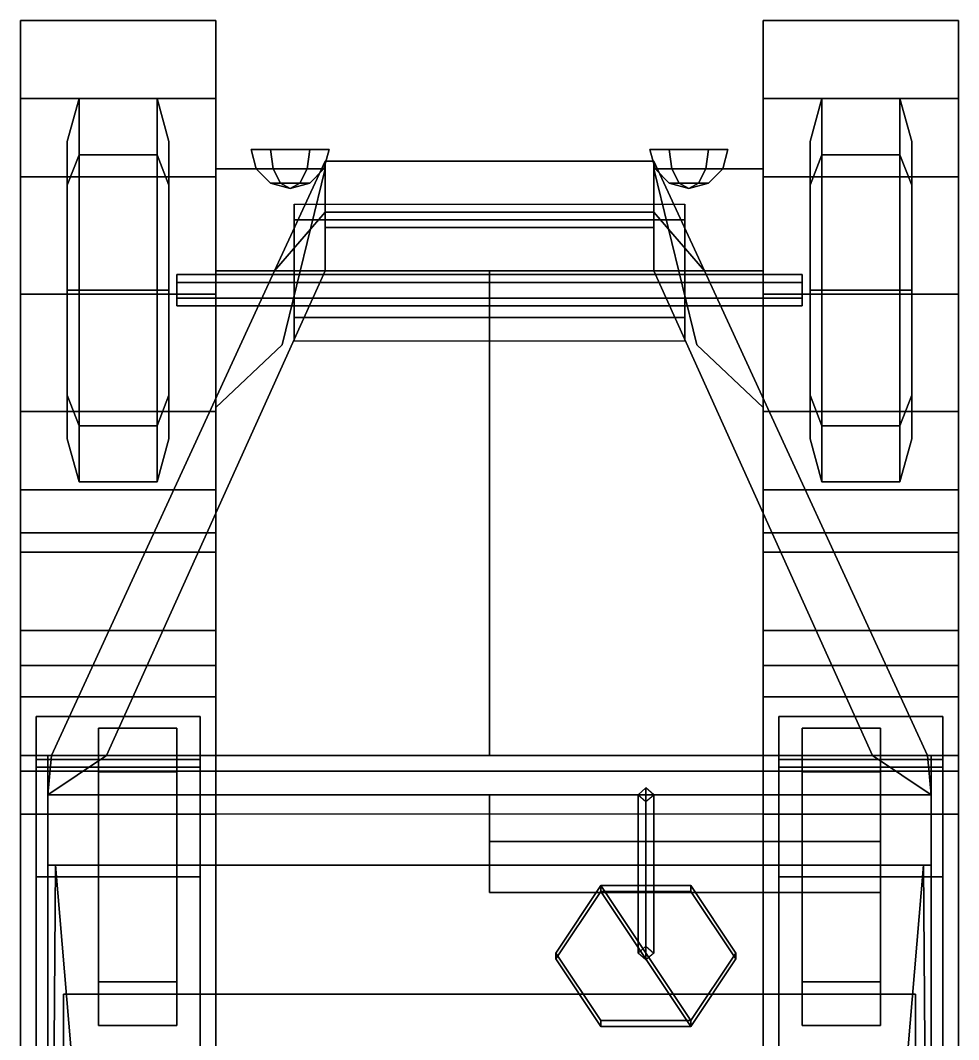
# Model space of a CAD drawing. Header units: millimetres. Extents: x -1.2 to 1.2, y -3.4 to 3.4.
# Drawn here: x -1.2 to 1.2, y 0.794 to 3.4 of the extents above; entities that cross this region are included whole.
import ezdxf

# ---------------------------------------------------------------- set-up
doc = ezdxf.new("R2010")
doc.units = ezdxf.units.MM
for name, color, linetype in [('mudguards', 6, 'Continuous'), ('tent', 3, 'Continuous'), ('tracks', 5, 'Continuous'), ('wheels', 2, 'Continuous')]:
    doc.layers.add(name, color=color, linetype=linetype)

msp = doc.modelspace()

# ---------------------------------------------------------------- linework, layer by layer
for points in [[(-0.41, 3.07, 1.09), (-0.46, 3.07, 1.0034), (-0.56, 3.07, 1.0034), (-0.61, 3.07, 1.09)], [(-0.46, 3.07, 1.1766), (-0.41, 3.07, 1.09), (-0.61, 3.07, 1.09), (-0.56, 3.07, 1.1766)], [(-0.5533, 3.02, 1.165), (-0.56, 3.07, 1.1766), (-0.61, 3.07, 1.09), (-0.5966, 3.02, 1.09)], [(-0.5966, 3.02, 1.09), (-0.61, 3.07, 1.09), (-0.56, 3.07, 1.0034), (-0.5533, 3.02, 1.015)], [(-0.4667, 3.02, 1.165), (-0.46, 3.07, 1.1766), (-0.56, 3.07, 1.1766), (-0.5533, 3.02, 1.165)], [(-0.5533, 3.02, 1.015), (-0.56, 3.07, 1.0034), (-0.46, 3.07, 1.0034), (-0.4667, 3.02, 1.015)], [(-0.4234, 3.02, 1.09), (-0.41, 3.07, 1.09), (-0.46, 3.07, 1.1766), (-0.4667, 3.02, 1.165)], [(-0.4667, 3.02, 1.015), (-0.46, 3.07, 1.0034), (-0.41, 3.07, 1.09), (-0.4234, 3.02, 1.09)], [(0.4234, 3.02, 1.09), (0.41, 3.07, 1.09), (0.46, 3.07, 1.0034), (0.4667, 3.02, 1.015)], [(0.4667, 3.02, 1.165), (0.46, 3.07, 1.1766), (0.41, 3.07, 1.09), (0.4234, 3.02, 1.09)], [(0.56, 3.07, 1.1766), (0.61, 3.07, 1.09), (0.41, 3.07, 1.09), (0.46, 3.07, 1.1766)], [(0.61, 3.07, 1.09), (0.56, 3.07, 1.0034), (0.46, 3.07, 1.0034), (0.41, 3.07, 1.09)], [(0.4667, 3.02, 1.015), (0.46, 3.07, 1.0034), (0.56, 3.07, 1.0034), (0.5533, 3.02, 1.015)], [(0.5533, 3.02, 1.165), (0.56, 3.07, 1.1766), (0.46, 3.07, 1.1766), (0.4667, 3.02, 1.165)], [(0.5533, 3.02, 1.015), (0.56, 3.07, 1.0034), (0.61, 3.07, 1.09), (0.5966, 3.02, 1.09)], [(0.5966, 3.02, 1.09), (0.61, 3.07, 1.09), (0.56, 3.07, 1.1766), (0.5533, 3.02, 1.165)], [(-0.42, 3.04, 0.63), (-0.55, 2.76, 0.4), (-0.55, 2.76, 1.57), (-0.42, 2.91, 1.57)], [(0.42, 3.04, 0.63), (0.55, 2.76, 0.4), (-0.55, 2.76, 0.4), (-0.42, 3.04, 0.63)], [(0.42, 2.91, 1.57), (0.42, 3.04, 0.63), (-0.42, 3.04, 0.63), (-0.42, 2.91, 1.57)], [(0.55, 2.76, 1.57), (0.55, 2.76, 0.4), (0.42, 3.04, 0.63), (0.42, 2.91, 1.57)], [(-0.535, 2.9834, 1.1333), (-0.5533, 3.02, 1.165), (-0.5966, 3.02, 1.09), (-0.56, 2.9834, 1.09)], [(-0.56, 2.9834, 1.09), (-0.5966, 3.02, 1.09), (-0.5533, 3.02, 1.015), (-0.535, 2.9834, 1.0467)], [(-0.485, 2.9834, 1.1333), (-0.4667, 3.02, 1.165), (-0.5533, 3.02, 1.165), (-0.535, 2.9834, 1.1333)], [(-0.535, 2.9834, 1.0467), (-0.5533, 3.02, 1.015), (-0.4667, 3.02, 1.015), (-0.485, 2.9834, 1.0467)], [(-0.46, 2.9834, 1.09), (-0.4234, 3.02, 1.09), (-0.4667, 3.02, 1.165), (-0.485, 2.9834, 1.1333)], [(-0.485, 2.9834, 1.0467), (-0.4667, 3.02, 1.015), (-0.4234, 3.02, 1.09), (-0.46, 2.9834, 1.09)], [(0.46, 2.9834, 1.09), (0.4234, 3.02, 1.09), (0.4667, 3.02, 1.015), (0.485, 2.9834, 1.0467)], [(0.485, 2.9834, 1.1333), (0.4667, 3.02, 1.165), (0.4234, 3.02, 1.09), (0.46, 2.9834, 1.09)], [(0.485, 2.9834, 1.0467), (0.4667, 3.02, 1.015), (0.5533, 3.02, 1.015), (0.535, 2.9834, 1.0467)], [(0.535, 2.9834, 1.1333), (0.5533, 3.02, 1.165), (0.4667, 3.02, 1.165), (0.485, 2.9834, 1.1333)], [(0.535, 2.9834, 1.0467), (0.5533, 3.02, 1.015), (0.5966, 3.02, 1.09), (0.56, 2.9834, 1.09)], [(0.56, 2.9834, 1.09), (0.5966, 3.02, 1.09), (0.5533, 3.02, 1.165), (0.535, 2.9834, 1.1333)], [(-0.51, 2.97, 1.09), (-0.535, 2.9834, 1.1333), (-0.56, 2.9834, 1.09), (-0.51, 2.97, 1.09)], [(-0.51, 2.97, 1.09), (-0.56, 2.9834, 1.09), (-0.535, 2.9834, 1.0467), (-0.51, 2.97, 1.09)], [(-0.51, 2.97, 1.09), (-0.485, 2.9834, 1.1333), (-0.535, 2.9834, 1.1333), (-0.51, 2.97, 1.09)], [(-0.51, 2.97, 1.09), (-0.535, 2.9834, 1.0467), (-0.485, 2.9834, 1.0467), (-0.51, 2.97, 1.09)], [(-0.51, 2.97, 1.09), (-0.46, 2.9834, 1.09), (-0.485, 2.9834, 1.1333), (-0.51, 2.97, 1.09)], [(-0.51, 2.97, 1.09), (-0.485, 2.9834, 1.0467), (-0.46, 2.9834, 1.09), (-0.51, 2.97, 1.09)], [(0.51, 2.97, 1.09), (0.46, 2.9834, 1.09), (0.485, 2.9834, 1.0467), (0.51, 2.97, 1.09)], [(0.51, 2.97, 1.09), (0.485, 2.9834, 1.1333), (0.46, 2.9834, 1.09), (0.51, 2.97, 1.09)], [(0.51, 2.97, 1.09), (0.485, 2.9834, 1.0467), (0.535, 2.9834, 1.0467), (0.51, 2.97, 1.09)], [(0.51, 2.97, 1.09), (0.535, 2.9834, 1.1333), (0.485, 2.9834, 1.1333), (0.51, 2.97, 1.09)], [(0.51, 2.97, 1.09), (0.535, 2.9834, 1.0467), (0.56, 2.9834, 1.09), (0.51, 2.97, 1.09)], [(0.51, 2.97, 1.09), (0.56, 2.9834, 1.09), (0.535, 2.9834, 1.1333), (0.51, 2.97, 1.09)], [(-0.5, 2.89, 0.29), (-0.5, 2.64, 0.29), (-0.5, 2.58, 0.4), (-0.5, 2.93, 0.55)], [(0.5, 2.93, 0.55), (0.5, 2.89, 0.29), (-0.5, 2.89, 0.29), (-0.5, 2.93, 0.55)], [(0.5, 2.58, 0.4), (0.5, 2.64, 0.29), (0.5, 2.89, 0.29), (0.5, 2.93, 0.55)], [(-0.42, 2.91, 1.57), (-0.55, 2.76, 1.57), (-0.42, 2.76, 1.66), (-0.42, 2.87, 1.64)], [(0.42, 2.87, 1.64), (0.42, 2.91, 1.57), (-0.42, 2.91, 1.57), (-0.42, 2.87, 1.64)], [(0.42, 2.76, 1.66), (0.55, 2.76, 1.57), (0.42, 2.91, 1.57), (0.42, 2.87, 1.64)], [(0.5, 2.89, 0.29), (0.5, 2.64, 0.29), (-0.5, 2.64, 0.29), (-0.5, 2.89, 0.29)], [(-0.42, 2.87, 1.64), (-0.42, 2.76, 1.66), (0.42, 2.76, 1.66), (0.42, 2.87, 1.64)], [(-0.55, 2.76, 0.85), (-1.12, 1.52, 0.85), (-1.12, 1.52, 1.67), (-0.55, 2.76, 1.57)], [(0.55, 2.76, 0.85), (1.12, 1.52, 0.85), (-1.12, 1.52, 0.85), (-0.55, 2.76, 0.85)], [(-0.55, 2.76, 1.57), (-1.12, 1.52, 1.67), (-0.98, 1.52, 1.76), (-0.42, 2.76, 1.66)], [(-0.42, 2.76, 1.66), (-0.98, 1.52, 1.76), (0, 1.52, 1.76), (0, 2.76, 1.66)], [(-0.7, 2.76, 0.4), (-0.7, -3.05, 0.4), (-0.7, -3.05, 0.85), (-0.7, 2.76, 0.85)], [(0.7, 2.76, 0.85), (0.7, 2.76, 0.4), (-0.7, 2.76, 0.4), (-0.7, 2.76, 0.85)], [(0.7, 2.76, 0.4), (0.7, -3.05, 0.4), (-0.7, -3.05, 0.4), (-0.7, 2.76, 0.4)], [(0, 2.76, 1.66), (0, 1.52, 1.76), (0.98, 1.52, 1.76), (0.42, 2.76, 1.66)], [(0.98, 1.52, 1.76), (1.12, 1.52, 1.67), (0.55, 2.76, 1.57), (0.42, 2.76, 1.66)], [(1.12, 1.52, 1.67), (1.12, 1.52, 0.85), (0.55, 2.76, 0.85), (0.55, 2.76, 1.57)], [(0.7, -3.05, 0.85), (0.7, -3.05, 0.4), (0.7, 2.76, 0.4), (0.7, 2.76, 0.85)], [(-0.5, 2.58, 0.4), (-0.5, 2.64, 0.29), (0.5, 2.64, 0.29), (0.5, 2.58, 0.4)], [(-1.13, 1.52, 1.07), (-1.13, 1.48, 1.08), (-1.13, 1.37, 1.1), (-1.13, 1.52, 1.1)], [(1.13, 1.52, 1.07), (1.13, 1.48, 1.08), (-1.13, 1.48, 1.08), (-1.13, 1.52, 1.07)], [(-1.13, 1.52, 1.2), (-1.13, -3.4, 1.2), (1.13, -3.4, 1.2), (1.13, 1.52, 1.2)], [(-1.13, 1.52, 1.1), (-1.13, -3.4, 1.1), (-1.13, -3.4, 1.2), (-1.13, 1.52, 1.2)], [(1.13, 1.52, 1.2), (1.13, 1.52, 1.07), (-1.13, 1.52, 1.07), (-1.13, 1.52, 1.2)], [(-1.12, 1.52, 1.2), (-1.13, 1.42, 1.2), (-1.13, 1.42, 1.67), (-1.12, 1.52, 1.67)], [(1.12, 1.52, 1.2), (1.13, 1.42, 1.2), (-1.13, 1.42, 1.2), (-1.12, 1.52, 1.2)], [(-1.12, 1.52, 1.67), (-1.13, 1.42, 1.67), (-1.13, 1.42, 1.88), (-0.98, 1.52, 1.76)], [(-0.98, 1.52, 1.76), (-1.13, 1.42, 1.88), (1.13, 1.42, 1.88), (0.98, 1.52, 1.76)], [(-1.12, 1.52, 1.07), (-1.12, 1.52, 0.83), (1.12, 1.52, 0.83), (1.12, 1.52, 1.07)], [(1.13, 1.42, 1.88), (1.13, 1.42, 1.67), (1.12, 1.52, 1.67), (0.98, 1.52, 1.76)], [(1.13, 1.42, 1.67), (1.13, 1.42, 1.2), (1.12, 1.52, 1.2), (1.12, 1.52, 1.67)], [(1.13, 1.37, 1.1), (1.13, 1.48, 1.08), (1.13, 1.52, 1.07), (1.13, 1.52, 1.1)], [(1.13, -3.4, 1.2), (1.13, -3.4, 1.1), (1.13, 1.52, 1.1), (1.13, 1.52, 1.2)], [(-1.13, 1.37, 1.1), (-1.13, 1.48, 1.08), (1.13, 1.48, 1.08), (1.13, 1.37, 1.1)], [(0.4, 1.4373, 1.1899), (0.38, 1.42, 1.1799), (0.38, 1.015, 1.8813), (0.4, 1.0323, 1.8913)], [(0.42, 1.42, 1.1799), (0.4, 1.4373, 1.1899), (0.4, 1.0323, 1.8913), (0.42, 1.015, 1.8813)], [(-1.13, 1.42, 1.67), (-1.13, 1.42, 1.2), (1.13, 1.42, 1.2), (1.13, 1.42, 1.67)], [(-1.13, 1.42, 1.88), (-1.13, 1.42, 1.67), (1.13, 1.42, 1.67), (1.13, 1.42, 1.88)], [(0, 1.42, 1.68), (0, 1.17, 1.6), (0, 1.3, 1.87), (0, 1.42, 1.88)], [(0, 1.42, 1.88), (0, 1.3, 1.87), (1, 1.3, 1.87), (1, 1.42, 1.88)], [(1, 1.42, 1.68), (1, 1.17, 1.6), (0, 1.17, 1.6), (0, 1.42, 1.68)], [(0.38, 1.42, 1.1799), (0.4, 1.4027, 1.1699), (0.4, 0.9977, 1.8713), (0.38, 1.015, 1.8813)], [(0.4, 1.4027, 1.1699), (0.42, 1.42, 1.1799), (0.42, 1.015, 1.8813), (0.4, 0.9977, 1.8713)], [(1, 1.3, 1.87), (1, 1.17, 1.6), (1, 1.42, 1.68), (1, 1.42, 1.88)], [(0, 1.3, 1.87), (0, 1.17, 1.6), (1, 1.17, 1.6), (1, 1.3, 1.87)], [(0.285, 1.1875, 1.9809), (0.17, 1.015, 1.8813), (0.17, 1, 1.9073), (0.285, 1.1725, 2.0069)], [(0.285, 1.1875, 1.9809), (0.515, 0.8425, 1.7817), (0.285, 0.8425, 1.7817), (0.17, 1.015, 1.8813)], [(0.515, 1.1875, 1.9809), (0.285, 1.1875, 1.9809), (0.285, 1.1725, 2.0069), (0.515, 1.1725, 2.0069)], [(0.515, 1.1875, 1.9809), (0.63, 1.015, 1.8813), (0.515, 0.8425, 1.7817), (0.285, 1.1875, 1.9809)], [(0.63, 1.015, 1.8813), (0.515, 1.1875, 1.9809), (0.515, 1.1725, 2.0069), (0.63, 1, 1.9073)], [(0.17, 1, 1.9073), (0.285, 0.8275, 1.8077), (0.515, 0.8275, 1.8077), (0.285, 1.1725, 2.0069)], [(0.285, 1.1725, 2.0069), (0.515, 0.8275, 1.8077), (0.63, 1, 1.9073), (0.515, 1.1725, 2.0069)], [(0.17, 1.015, 1.8813), (0.285, 0.8425, 1.7817), (0.285, 0.8275, 1.8077), (0.17, 1, 1.9073)], [(0.515, 0.8425, 1.7817), (0.63, 1.015, 1.8813), (0.63, 1, 1.9073), (0.515, 0.8275, 1.8077)], [(1.09, 0.91, 1.42), (1.09, 0.91, 1.2), (-1.09, 0.91, 1.2), (-1.09, 0.91, 1.42)], [(-1.09, 0.91, 1.2), (-1.09, 0.27, 1.2), (-1.09, 0.27, 1.42), (-1.09, 0.91, 1.42)], [(-1.09, 0.91, 1.42), (-1.09, 0.27, 1.42), (1.09, 0.27, 1.42), (1.09, 0.91, 1.42)], [(1.09, 0.27, 1.42), (1.09, 0.27, 1.2), (1.09, 0.91, 1.2), (1.09, 0.91, 1.42)], [(0.285, 0.8425, 1.7817), (0.515, 0.8425, 1.7817), (0.515, 0.8275, 1.8077), (0.285, 0.8275, 1.8077)]]:
    msp.add_3dface(points)
at = {"color": 1}
for points in [[(-1.13, -3.4, 1.24), (-1.13, -3.4, 1.2), (-1.13, 1.42, 1.2), (-1.13, 1.42, 1.24)], [(-1.13, 1.42, 1.2), (-1.13, -3.4, 1.2), (-1.13, -3.4, 1.24), (-1.13, 1.42, 1.24)], [(-1.13, 1.42, 1.24), (-1.13, 1.32, 1.24), (-1.13, 1.32, 1.88), (-1.13, 1.42, 1.88)], [(-1.13, 1.32, 1.88), (-1.13, 1.32, 1.24), (-1.13, 1.42, 1.24), (-1.13, 1.42, 1.88)], [(1.13, 1.42, 1.2), (1.13, -3.4, 1.2), (1.13, -3.4, 1.24), (1.13, 1.42, 1.24)], [(1.13, -3.4, 1.24), (1.13, -3.4, 1.2), (1.13, 1.42, 1.2), (1.13, 1.42, 1.24)], [(1.13, 1.42, 1.24), (1.13, 1.32, 1.24), (1.13, 1.32, 1.88), (1.13, 1.42, 1.88)], [(1.13, 1.32, 1.88), (1.13, 1.32, 1.24), (1.13, 1.42, 1.24), (1.13, 1.42, 1.88)]]:
    msp.add_3dface(points, dxfattribs=at)
at = {"layer": 'mudguards'}
for points in [[(-0.7, 3.4, 0.64), (-0.7, 3.2, 1), (-1.2, 3.2, 1), (-1.2, 3.4, 0.64)], [(-1.2, 3.2, 1), (-0.7, 3.2, 1), (-0.7, 3.4, 0.64), (-1.2, 3.4, 0.64)], [(0.7, 3.2, 1), (1.2, 3.2, 1), (1.2, 3.4, 0.64), (0.7, 3.4, 0.64)], [(1.2, 3.4, 0.64), (1.2, 3.2, 1), (0.7, 3.2, 1), (0.7, 3.4, 0.64)], [(-0.7, 3.2, 1), (-0.7, 3, 1.14), (-0.7, 3, 0.77), (-0.7, 3.33, 0.77)], [(-0.7, 3, 0.77), (-0.7, 3, 1.14), (-0.7, 3.2, 1), (-0.7, 3.33, 0.77)], [(0.7, 3, 0.77), (0.7, 3, 1.14), (0.7, 3.2, 1), (0.7, 3.33, 0.77)], [(0.7, 3.2, 1), (0.7, 3, 1.14), (0.7, 3, 0.77), (0.7, 3.33, 0.77)], [(-1.2, 3, 1.14), (-0.7, 3, 1.14), (-0.7, 3.2, 1), (-1.2, 3.2, 1)], [(-0.7, 3.2, 1), (-0.7, 3, 1.14), (-1.2, 3, 1.14), (-1.2, 3.2, 1)], [(1.2, 3.2, 1), (1.2, 3, 1.14), (0.7, 3, 1.14), (0.7, 3.2, 1)], [(0.7, 3, 1.14), (1.2, 3, 1.14), (1.2, 3.2, 1), (0.7, 3.2, 1)], [(-0.7, 3, 1.14), (-0.7, 2.7, 1.21), (-1.2, 2.7, 1.21), (-1.2, 3, 1.14)], [(-1.2, 2.7, 1.21), (-0.7, 2.7, 1.21), (-0.7, 3, 1.14), (-1.2, 3, 1.14)], [(-0.53, 2.57, 0.86), (-0.7, 2.41, 0.86), (-0.7, 3.02, 0.86), (-0.42, 3.02, 0.86)], [(-0.7, 3.02, 0.86), (-0.7, 2.41, 0.86), (-0.53, 2.57, 0.86), (-0.42, 3.02, 0.86)], [(-0.7, 3, 1.14), (-0.7, 2.7, 1.21), (-0.7, 2.7, 0.77), (-0.7, 3, 0.77)], [(-0.7, 2.7, 0.77), (-0.7, 2.7, 1.21), (-0.7, 3, 1.14), (-0.7, 3, 0.77)], [(0.42, 3.02, 0.86), (0.53, 2.57, 0.86), (0.7, 2.41, 0.86), (0.7, 3.02, 0.86)], [(0.7, 2.41, 0.86), (0.53, 2.57, 0.86), (0.42, 3.02, 0.86), (0.7, 3.02, 0.86)], [(0.7, 2.7, 1.21), (1.2, 2.7, 1.21), (1.2, 3, 1.14), (0.7, 3, 1.14)], [(1.2, 3, 1.14), (1.2, 2.7, 1.21), (0.7, 2.7, 1.21), (0.7, 3, 1.14)], [(0.7, 2.7, 0.77), (0.7, 2.7, 1.21), (0.7, 3, 1.14), (0.7, 3, 0.77)], [(0.7, 3, 1.14), (0.7, 2.7, 1.21), (0.7, 2.7, 0.77), (0.7, 3, 0.77)], [(-1.2, 2.4, 1.12), (-0.7, 2.4, 1.12), (-0.7, 2.7, 1.21), (-1.2, 2.7, 1.21)], [(-0.7, 2.7, 1.21), (-0.7, 2.4, 1.12), (-1.2, 2.4, 1.12), (-1.2, 2.7, 1.21)], [(-0.7, 2.4, 0.77), (-0.7, 2.4, 1.12), (-0.7, 2.7, 1.21), (-0.7, 2.7, 0.77)], [(-0.7, 2.7, 1.21), (-0.7, 2.4, 1.12), (-0.7, 2.4, 0.77), (-0.7, 2.7, 0.77)], [(1.2, 2.7, 1.21), (1.2, 2.4, 1.12), (0.7, 2.4, 1.12), (0.7, 2.7, 1.21)], [(0.7, 2.4, 1.12), (1.2, 2.4, 1.12), (1.2, 2.7, 1.21), (0.7, 2.7, 1.21)], [(0.7, 2.7, 1.21), (0.7, 2.4, 1.12), (0.7, 2.4, 0.77), (0.7, 2.7, 0.77)], [(0.7, 2.4, 0.77), (0.7, 2.4, 1.12), (0.7, 2.7, 1.21), (0.7, 2.7, 0.77)], [(-0.7, 2.4, 1.12), (-0.7, 2.2, 0.97), (-1.2, 2.2, 0.97), (-1.2, 2.4, 1.12)], [(-1.2, 2.2, 0.97), (-0.7, 2.2, 0.97), (-0.7, 2.4, 1.12), (-1.2, 2.4, 1.12)], [(-0.7, 2.4, 1.12), (-0.7, 2.2, 0.97), (-0.7, 2.2, 0.77), (-0.7, 2.4, 0.77)], [(-0.7, 2.2, 0.77), (-0.7, 2.2, 0.97), (-0.7, 2.4, 1.12), (-0.7, 2.4, 0.77)], [(1.2, 2.4, 1.12), (1.2, 2.2, 0.97), (0.7, 2.2, 0.97), (0.7, 2.4, 1.12)], [(0.7, 2.2, 0.97), (1.2, 2.2, 0.97), (1.2, 2.4, 1.12), (0.7, 2.4, 1.12)], [(0.7, 2.2, 0.77), (0.7, 2.2, 0.97), (0.7, 2.4, 1.12), (0.7, 2.4, 0.77)], [(0.7, 2.4, 1.12), (0.7, 2.2, 0.97), (0.7, 2.2, 0.77), (0.7, 2.4, 0.77)], [(-0.7, 2.2, 0.97), (-0.7, 2.09, 0.82), (-1.2, 2.09, 0.82), (-1.2, 2.2, 0.97)], [(-1.2, 2.09, 0.82), (-0.7, 2.09, 0.82), (-0.7, 2.2, 0.97), (-1.2, 2.2, 0.97)], [(-0.7, 2.08, 0.77), (-0.7, 2.09, 0.82), (-0.7, 2.2, 0.97), (-0.7, 2.2, 0.77)], [(-0.7, 2.2, 0.97), (-0.7, 2.09, 0.82), (-0.7, 2.08, 0.77), (-0.7, 2.2, 0.77)], [(1.2, 2.2, 0.97), (1.2, 2.09, 0.82), (0.7, 2.09, 0.82), (0.7, 2.2, 0.97)], [(0.7, 2.09, 0.82), (1.2, 2.09, 0.82), (1.2, 2.2, 0.97), (0.7, 2.2, 0.97)], [(0.7, 2.2, 0.97), (0.7, 2.09, 0.82), (0.7, 2.08, 0.77), (0.7, 2.2, 0.77)], [(0.7, 2.08, 0.77), (0.7, 2.09, 0.82), (0.7, 2.2, 0.97), (0.7, 2.2, 0.77)], [(-0.7, 2.09, 0.82), (-0.7, 2.04, 0.48), (-1.2, 2.04, 0.48), (-1.2, 2.09, 0.82)], [(-1.2, 2.04, 0.48), (-0.7, 2.04, 0.48), (-0.7, 2.09, 0.82), (-1.2, 2.09, 0.82)], [(0.7, 2.04, 0.48), (1.2, 2.04, 0.48), (1.2, 2.09, 0.82), (0.7, 2.09, 0.82)], [(1.2, 2.09, 0.82), (1.2, 2.04, 0.48), (0.7, 2.04, 0.48), (0.7, 2.09, 0.82)], [(-0.7, 2.04, 0.48), (-0.7, 1.84, 0.48), (-1.2, 1.84, 0.48), (-1.2, 2.04, 0.48)], [(-1.2, 1.84, 0.48), (-0.7, 1.84, 0.48), (-0.7, 2.04, 0.48), (-1.2, 2.04, 0.48)], [(0.7, 1.84, 0.48), (1.2, 1.84, 0.48), (1.2, 2.04, 0.48), (0.7, 2.04, 0.48)], [(1.2, 2.04, 0.48), (1.2, 1.84, 0.48), (0.7, 1.84, 0.48), (0.7, 2.04, 0.48)], [(-0.7, 1.84, 0.48), (-0.7, 1.75, 0.84), (-1.2, 1.75, 0.84), (-1.2, 1.84, 0.48)], [(-1.2, 1.75, 0.84), (-0.7, 1.75, 0.84), (-0.7, 1.84, 0.48), (-1.2, 1.84, 0.48)], [(1.2, 1.84, 0.48), (1.2, 1.75, 0.84), (0.7, 1.75, 0.84), (0.7, 1.84, 0.48)], [(0.7, 1.75, 0.84), (1.2, 1.75, 0.84), (1.2, 1.84, 0.48), (0.7, 1.84, 0.48)], [(-1.2, 1.67, 0.97), (-0.7, 1.67, 0.97), (-0.7, 1.75, 0.84), (-1.2, 1.75, 0.84)], [(-0.7, 1.75, 0.84), (-0.7, 1.67, 0.97), (-1.2, 1.67, 0.97), (-1.2, 1.75, 0.84)], [(-0.7, 1.75, 0.84), (-0.7, -2.96, 0.85), (-0.7, -2.96, 0.99), (-0.7, 1.67, 0.97)], [(1.2, 1.75, 0.84), (1.2, 1.67, 0.97), (0.7, 1.67, 0.97), (0.7, 1.75, 0.84)], [(0.7, 1.67, 0.97), (1.2, 1.67, 0.97), (1.2, 1.75, 0.84), (0.7, 1.75, 0.84)], [(0.7, -2.96, 0.99), (0.7, -2.96, 0.85), (0.7, 1.75, 0.84), (0.7, 1.67, 0.97)], [(-0.7, 1.67, 0.97), (-0.7, 1.52, 1.07), (-1.2, 1.52, 1.07), (-1.2, 1.67, 0.97)], [(-1.2, 1.52, 1.07), (-0.7, 1.52, 1.07), (-0.7, 1.67, 0.97), (-1.2, 1.67, 0.97)], [(-0.7, 1.67, 0.97), (-0.7, -2.96, 0.99), (-0.7, -2.72, 1.08), (-0.7, 1.52, 1.07)], [(1.2, 1.67, 0.97), (1.2, 1.52, 1.07), (0.7, 1.52, 1.07), (0.7, 1.67, 0.97)], [(0.7, 1.52, 1.07), (1.2, 1.52, 1.07), (1.2, 1.67, 0.97), (0.7, 1.67, 0.97)], [(0.7, -2.72, 1.08), (0.7, -2.96, 0.99), (0.7, 1.67, 0.97), (0.7, 1.52, 1.07)], [(-0.7, 1.52, 1.07), (-0.7, 1.48, 1.08), (-1.2, 1.48, 1.08), (-1.2, 1.52, 1.07)], [(-1.2, 1.48, 1.08), (-0.7, 1.48, 1.08), (-0.7, 1.52, 1.07), (-1.2, 1.52, 1.07)], [(-0.7, 1.52, 1.07), (-0.7, 1.37, 1.07), (-0.7, 1.37, 1.1), (-0.7, 1.48, 1.08)], [(0.7, 1.48, 1.08), (1.2, 1.48, 1.08), (1.2, 1.52, 1.07), (0.7, 1.52, 1.07)], [(1.2, 1.52, 1.07), (1.2, 1.48, 1.08), (0.7, 1.48, 1.08), (0.7, 1.52, 1.07)], [(0.7, 1.48, 1.08), (0.7, 1.52, 1.07), (0.7, 1.37, 1.07), (0.7, 1.37, 1.1)], [(-1.2, 1.37, 1.1), (-0.7, 1.37, 1.1), (-0.7, 1.48, 1.08), (-1.2, 1.48, 1.08)], [(-0.7, 1.48, 1.08), (-0.7, 1.37, 1.1), (-1.2, 1.37, 1.1), (-1.2, 1.48, 1.08)], [(1.2, 1.48, 1.08), (1.2, 1.37, 1.1), (0.7, 1.37, 1.1), (0.7, 1.48, 1.08)], [(0.7, 1.37, 1.1), (1.2, 1.37, 1.1), (1.2, 1.48, 1.08), (0.7, 1.48, 1.08)], [(-1.13, 1.42, 1.88), (-1.13, 1.24, 2.39), (1.13, 1.24, 2.39), (1.13, 1.42, 1.88)], [(1.13, 1.24, 2.39), (-1.13, 1.24, 2.39), (-1.13, 1.42, 1.88), (1.13, 1.42, 1.88)], [(-0.7, 1.37, 1.1), (-0.7, -2.5, 1.1), (-1.2, -2.5, 1.1), (-1.2, 1.37, 1.1)], [(-1.2, -2.5, 1.1), (-0.7, -2.5, 1.1), (-0.7, 1.37, 1.1), (-1.2, 1.37, 1.1)], [(-0.7, 1.37, 1.07), (-0.7, -2.72, 1.08), (-0.7, -2.5, 1.1), (-0.7, 1.37, 1.1)], [(1.2, 1.37, 1.1), (1.2, -2.5, 1.1), (0.7, -2.5, 1.1), (0.7, 1.37, 1.1)], [(0.7, -2.5, 1.1), (1.2, -2.5, 1.1), (1.2, 1.37, 1.1), (0.7, 1.37, 1.1)], [(0.7, -2.5, 1.1), (0.7, -2.72, 1.08), (0.7, 1.37, 1.07), (0.7, 1.37, 1.1)]]:
    msp.add_3dface(points, dxfattribs=at)
at = {"layer": 'tent'}
for points in [[(-1.11, 1.24, 2.39), (-1.13, -1.37, 2.33), (-1.01, -1.26, 2.64), (-1.03, 0.29, 2.61)], [(-1.01, -1.26, 2.64), (-1.13, -1.37, 2.33), (-1.11, 1.24, 2.39), (-1.03, 0.29, 2.61)], [(1.03, 0.29, 2.61), (-1.03, 0.29, 2.61), (-1.11, 1.24, 2.39), (1.11, 1.24, 2.39)], [(-1.11, 1.24, 2.39), (-1.03, 0.29, 2.61), (1.03, 0.29, 2.61), (1.11, 1.24, 2.39)], [(1.01, -1.26, 2.64), (1.13, -1.37, 2.33), (1.11, 1.24, 2.39), (1.03, 0.29, 2.61)], [(1.11, 1.24, 2.39), (1.13, -1.37, 2.33), (1.01, -1.26, 2.64), (1.03, 0.29, 2.61)]]:
    msp.add_3dface(points, dxfattribs=at)
at = {"layer": 'tracks'}
for points in [[(-0.74, 1.62, 0.53), (-0.74, 1.49, 0.24), (-1.16, 1.49, 0.24), (-1.16, 1.62, 0.53)], [(-1.16, 1.49, 0.24), (-0.74, 1.49, 0.24), (-0.74, 1.62, 0.53), (-1.16, 1.62, 0.53)], [(-0.74, 1.51, 0.82), (-0.74, 1.62, 0.53), (-1.16, 1.62, 0.53), (-1.16, 1.51, 0.82)], [(-1.16, 1.62, 0.53), (-0.74, 1.62, 0.53), (-0.74, 1.51, 0.82), (-1.16, 1.51, 0.82)], [(1.16, 1.62, 0.53), (1.16, 1.49, 0.24), (0.74, 1.49, 0.24), (0.74, 1.62, 0.53)], [(0.74, 1.49, 0.24), (1.16, 1.49, 0.24), (1.16, 1.62, 0.53), (0.74, 1.62, 0.53)], [(0.74, 1.62, 0.53), (1.16, 1.62, 0.53), (1.16, 1.51, 0.82), (0.74, 1.51, 0.82)], [(1.16, 1.51, 0.82), (1.16, 1.62, 0.53), (0.74, 1.62, 0.53), (0.74, 1.51, 0.82)], [(-1.16, 1.51, 0.82), (-0.74, 1.51, 0.82), (-0.74, 1.21, 0.93), (-1.16, 1.21, 0.93)], [(-0.74, 1.21, 0.93), (-0.74, 1.51, 0.82), (-1.16, 1.51, 0.82), (-1.16, 1.21, 0.93)], [(-0.74, 1.49, 0.24), (-0.74, 1.21, 0.13), (-1.16, 1.21, 0.13), (-1.16, 1.49, 0.24)], [(-1.16, 1.21, 0.13), (-0.74, 1.21, 0.13), (-0.74, 1.49, 0.24), (-1.16, 1.49, 0.24)], [(1.16, 1.21, 0.93), (1.16, 1.51, 0.82), (0.74, 1.51, 0.82), (0.74, 1.21, 0.93)], [(0.74, 1.51, 0.82), (1.16, 1.51, 0.82), (1.16, 1.21, 0.93), (0.74, 1.21, 0.93)], [(0.74, 1.21, 0.13), (1.16, 1.21, 0.13), (1.16, 1.49, 0.24), (0.74, 1.49, 0.24)], [(1.16, 1.49, 0.24), (1.16, 1.21, 0.13), (0.74, 1.21, 0.13), (0.74, 1.49, 0.24)], [(-1.16, 0.4), (-0.74, 0.4), (-0.74, 1.21, 0.13), (-1.16, 1.21, 0.13)], [(-0.74, 1.21, 0.13), (-0.74, 0.4), (-1.16, 0.4), (-1.16, 1.21, 0.13)], [(-1.16, 1.21, 0.93), (-0.74, 1.21, 0.93), (-0.74, 0.4, 0.76), (-1.16, 0.4, 0.76)], [(-0.74, 0.4, 0.76), (-0.74, 1.21, 0.93), (-1.16, 1.21, 0.93), (-1.16, 0.4, 0.76)], [(0.74, 0.4), (1.16, 0.4), (1.16, 1.21, 0.13), (0.74, 1.21, 0.13)], [(1.16, 1.21, 0.13), (1.16, 0.4), (0.74, 0.4), (0.74, 1.21, 0.13)], [(0.74, 1.21, 0.93), (1.16, 1.21, 0.93), (1.16, 0.4, 0.76), (0.74, 0.4, 0.76)], [(1.16, 0.4, 0.76), (1.16, 1.21, 0.93), (0.74, 1.21, 0.93), (0.74, 0.4, 0.76)]]:
    msp.add_3dface(points, dxfattribs=at)
at = {"layer": 'wheels'}
for points in [[(-1.08, 2.9787, 0.1213), (-1.08, 3.09, 0.39), (-1.05, 3.2, 0.39), (-1.05, 3.0565, 0.0435)], [(-1.08, 3.09, 0.39), (-1.08, 2.9787, 0.6587), (-1.05, 3.0565, 0.7365), (-1.05, 3.2, 0.39)], [(-0.85, 3.2, 0.39), (-0.85, 3.0565, 0.0435), (-1.05, 3.0565, 0.0435), (-1.05, 3.2, 0.39)], [(-0.85, 3.0565, 0.7365), (-0.85, 3.2, 0.39), (-1.05, 3.2, 0.39), (-1.05, 3.0565, 0.7365)], [(-0.82, 3.09, 0.39), (-0.82, 2.9787, 0.1213), (-0.85, 3.0565, 0.0435), (-0.85, 3.2, 0.39)], [(-0.82, 2.9787, 0.6587), (-0.82, 3.09, 0.39), (-0.85, 3.2, 0.39), (-0.85, 3.0565, 0.7365)], [(0.82, 2.9787, 0.1213), (0.82, 3.09, 0.39), (0.85, 3.2, 0.39), (0.85, 3.0565, 0.0435)], [(0.82, 3.09, 0.39), (0.82, 2.9787, 0.6587), (0.85, 3.0565, 0.7365), (0.85, 3.2, 0.39)], [(1.05, 3.0565, 0.7365), (1.05, 3.2, 0.39), (0.85, 3.2, 0.39), (0.85, 3.0565, 0.7365)], [(1.05, 3.2, 0.39), (1.05, 3.0565, 0.0435), (0.85, 3.0565, 0.0435), (0.85, 3.2, 0.39)], [(1.08, 2.9787, 0.6587), (1.08, 3.09, 0.39), (1.05, 3.2, 0.39), (1.05, 3.0565, 0.7365)], [(1.08, 3.09, 0.39), (1.08, 2.9787, 0.1213), (1.05, 3.0565, 0.0435), (1.05, 3.2, 0.39)], [(-1.08, 3.09, 0.39), (-1.08, 2.4413, 0.1213), (-1.08, 2.33, 0.39), (-1.08, 2.9787, 0.6587)], [(-1.08, 2.9787, 0.1213), (-1.08, 2.71, 0.01), (-1.08, 2.4413, 0.1213), (-1.08, 3.09, 0.39)], [(-0.82, 2.33, 0.39), (-0.82, 2.9787, 0.1213), (-0.82, 3.09, 0.39), (-0.82, 2.4413, 0.6587)], [(-0.82, 2.4413, 0.6587), (-0.82, 3.09, 0.39), (-0.82, 2.9787, 0.6587), (-0.82, 2.71, 0.77)], [(0.82, 3.09, 0.39), (0.82, 2.4413, 0.1213), (0.82, 2.33, 0.39), (0.82, 2.9787, 0.6587)], [(0.82, 2.9787, 0.1213), (0.82, 2.71, 0.01), (0.82, 2.4413, 0.1213), (0.82, 3.09, 0.39)], [(1.08, 2.4413, 0.6587), (1.08, 3.09, 0.39), (1.08, 2.9787, 0.6587), (1.08, 2.71, 0.77)], [(1.08, 2.33, 0.39), (1.08, 2.9787, 0.1213), (1.08, 3.09, 0.39), (1.08, 2.4413, 0.6587)], [(-1.08, 2.71, 0.01), (-1.08, 2.9787, 0.1213), (-1.05, 3.0565, 0.0435), (-1.05, 2.71, -0.1)], [(-1.08, 2.9787, 0.6587), (-1.08, 2.71, 0.77), (-1.05, 2.71, 0.88), (-1.05, 3.0565, 0.7365)], [(-0.85, 3.0565, 0.0435), (-0.85, 2.71, -0.1), (-1.05, 2.71, -0.1), (-1.05, 3.0565, 0.0435)], [(-0.85, 2.71, 0.88), (-0.85, 3.0565, 0.7365), (-1.05, 3.0565, 0.7365), (-1.05, 2.71, 0.88)], [(-0.82, 2.9787, 0.1213), (-0.82, 2.71, 0.01), (-0.85, 2.71, -0.1), (-0.85, 3.0565, 0.0435)], [(-0.82, 2.71, 0.77), (-0.82, 2.9787, 0.6587), (-0.85, 3.0565, 0.7365), (-0.85, 2.71, 0.88)], [(0.82, 2.71, 0.01), (0.82, 2.9787, 0.1213), (0.85, 3.0565, 0.0435), (0.85, 2.71, -0.1)], [(0.82, 2.9787, 0.6587), (0.82, 2.71, 0.77), (0.85, 2.71, 0.88), (0.85, 3.0565, 0.7365)], [(1.05, 2.71, 0.88), (1.05, 3.0565, 0.7365), (0.85, 3.0565, 0.7365), (0.85, 2.71, 0.88)], [(1.05, 3.0565, 0.0435), (1.05, 2.71, -0.1), (0.85, 2.71, -0.1), (0.85, 3.0565, 0.0435)], [(1.08, 2.71, 0.77), (1.08, 2.9787, 0.6587), (1.05, 3.0565, 0.7365), (1.05, 2.71, 0.88)], [(1.08, 2.9787, 0.1213), (1.08, 2.71, 0.01), (1.05, 2.71, -0.1), (1.05, 3.0565, 0.0435)], [(-1.08, 2.9787, 0.6587), (-1.08, 2.33, 0.39), (-1.08, 2.4413, 0.6587), (-1.08, 2.71, 0.77)], [(-0.82, 2.4413, 0.1213), (-0.82, 2.71, 0.01), (-0.82, 2.9787, 0.1213), (-0.82, 2.33, 0.39)], [(0.82, 2.9787, 0.6587), (0.82, 2.33, 0.39), (0.82, 2.4413, 0.6587), (0.82, 2.71, 0.77)], [(1.08, 2.4413, 0.1213), (1.08, 2.71, 0.01), (1.08, 2.9787, 0.1213), (1.08, 2.33, 0.39)], [(0.8, 2.73, 0.4246), (0.8, 2.75, 0.39), (-0.8, 2.75, 0.39), (-0.8, 2.73, 0.4246)], [(0.8, 2.75, 0.39), (0.8, 2.73, 0.3554), (-0.8, 2.73, 0.3554), (-0.8, 2.75, 0.39)], [(0.8, 2.69, 0.4246), (0.8, 2.73, 0.4246), (-0.8, 2.73, 0.4246), (-0.8, 2.69, 0.4246)], [(0.8, 2.73, 0.3554), (0.8, 2.69, 0.3554), (-0.8, 2.69, 0.3554), (-0.8, 2.73, 0.3554)], [(-1.08, 2.4413, 0.1213), (-1.08, 2.71, 0.01), (-1.05, 2.71, -0.1), (-1.05, 2.3635, 0.0435)], [(-1.08, 2.71, 0.77), (-1.08, 2.4413, 0.6587), (-1.05, 2.3635, 0.7365), (-1.05, 2.71, 0.88)], [(-0.85, 2.71, -0.1), (-0.85, 2.3635, 0.0435), (-1.05, 2.3635, 0.0435), (-1.05, 2.71, -0.1)], [(-0.85, 2.3635, 0.7365), (-0.85, 2.71, 0.88), (-1.05, 2.71, 0.88), (-1.05, 2.3635, 0.7365)], [(-0.82, 2.71, 0.01), (-0.82, 2.4413, 0.1213), (-0.85, 2.3635, 0.0435), (-0.85, 2.71, -0.1)], [(-0.82, 2.4413, 0.6587), (-0.82, 2.71, 0.77), (-0.85, 2.71, 0.88), (-0.85, 2.3635, 0.7365)], [(0.8, 2.67, 0.39), (0.8, 2.69, 0.4246), (-0.8, 2.69, 0.4246), (-0.8, 2.67, 0.39)], [(0.8, 2.69, 0.3554), (0.8, 2.67, 0.39), (-0.8, 2.67, 0.39), (-0.8, 2.69, 0.3554)], [(0.82, 2.4413, 0.1213), (0.82, 2.71, 0.01), (0.85, 2.71, -0.1), (0.85, 2.3635, 0.0435)], [(0.82, 2.71, 0.77), (0.82, 2.4413, 0.6587), (0.85, 2.3635, 0.7365), (0.85, 2.71, 0.88)], [(1.05, 2.3635, 0.7365), (1.05, 2.71, 0.88), (0.85, 2.71, 0.88), (0.85, 2.3635, 0.7365)], [(1.05, 2.71, -0.1), (1.05, 2.3635, 0.0435), (0.85, 2.3635, 0.0435), (0.85, 2.71, -0.1)], [(1.08, 2.4413, 0.6587), (1.08, 2.71, 0.77), (1.05, 2.71, 0.88), (1.05, 2.3635, 0.7365)], [(1.08, 2.71, 0.01), (1.08, 2.4413, 0.1213), (1.05, 2.3635, 0.0435), (1.05, 2.71, -0.1)], [(-1.08, 2.33, 0.39), (-1.08, 2.4413, 0.1213), (-1.05, 2.3635, 0.0435), (-1.05, 2.22, 0.39)], [(-1.08, 2.4413, 0.6587), (-1.08, 2.33, 0.39), (-1.05, 2.22, 0.39), (-1.05, 2.3635, 0.7365)], [(-0.82, 2.4413, 0.1213), (-0.82, 2.33, 0.39), (-0.85, 2.22, 0.39), (-0.85, 2.3635, 0.0435)], [(-0.82, 2.33, 0.39), (-0.82, 2.4413, 0.6587), (-0.85, 2.3635, 0.7365), (-0.85, 2.22, 0.39)], [(0.82, 2.33, 0.39), (0.82, 2.4413, 0.1213), (0.85, 2.3635, 0.0435), (0.85, 2.22, 0.39)], [(0.82, 2.4413, 0.6587), (0.82, 2.33, 0.39), (0.85, 2.22, 0.39), (0.85, 2.3635, 0.7365)], [(1.08, 2.33, 0.39), (1.08, 2.4413, 0.6587), (1.05, 2.3635, 0.7365), (1.05, 2.22, 0.39)], [(1.08, 2.4413, 0.1213), (1.08, 2.33, 0.39), (1.05, 2.22, 0.39), (1.05, 2.3635, 0.0435)], [(-0.85, 2.3635, 0.0435), (-0.85, 2.22, 0.39), (-1.05, 2.22, 0.39), (-1.05, 2.3635, 0.0435)], [(-0.85, 2.22, 0.39), (-0.85, 2.3635, 0.7365), (-1.05, 2.3635, 0.7365), (-1.05, 2.22, 0.39)], [(1.05, 2.22, 0.39), (1.05, 2.3635, 0.7365), (0.85, 2.3635, 0.7365), (0.85, 2.22, 0.39)], [(1.05, 2.3635, 0.0435), (1.05, 2.22, 0.39), (0.85, 2.22, 0.39), (0.85, 2.3635, 0.0435)], [(-0.8, 1.4787, 0.7987), (-0.8, 1.59, 0.53), (-1, 1.59, 0.53), (-1, 1.4787, 0.7987)], [(-0.8, 1.59, 0.53), (-0.8, 1.4787, 0.2613), (-1, 1.4787, 0.2613), (-1, 1.59, 0.53)], [(-1, 1.21, 0.91), (-1, 1.4787, 0.7987), (-1, 1.59, 0.53), (-1, 0.9413, 0.7987)], [(-1, 0.9413, 0.7987), (-1, 1.59, 0.53), (-1, 1.4787, 0.2613), (-1, 0.83, 0.53)], [(-0.8, 1.21, 0.91), (-0.8, 1.4787, 0.2613), (-0.8, 1.59, 0.53), (-0.8, 1.4787, 0.7987)], [(0.8, 0.9413, 0.7987), (0.8, 1.59, 0.53), (0.8, 1.4787, 0.2613), (0.8, 0.83, 0.53)], [(1, 1.59, 0.53), (1, 1.4787, 0.2613), (0.8, 1.4787, 0.2613), (0.8, 1.59, 0.53)], [(0.8, 1.21, 0.91), (0.8, 1.4787, 0.7987), (0.8, 1.59, 0.53), (0.8, 0.9413, 0.7987)], [(1, 1.4787, 0.7987), (1, 1.59, 0.53), (0.8, 1.59, 0.53), (0.8, 1.4787, 0.7987)], [(1, 1.21, 0.91), (1, 1.4787, 0.2613), (1, 1.59, 0.53), (1, 1.4787, 0.7987)], [(-0.8, 1.21, 0.91), (-0.8, 1.4787, 0.7987), (-1, 1.4787, 0.7987), (-1, 1.21, 0.91)], [(-0.8, 1.4787, 0.2613), (-0.8, 1.21, 0.15), (-1, 1.21, 0.15), (-1, 1.4787, 0.2613)], [(-1, 0.83, 0.53), (-1, 1.4787, 0.2613), (-1, 1.21, 0.15), (-1, 0.9413, 0.2613)], [(-0.8, 0.9413, 0.7987), (-0.8, 1.21, 0.15), (-0.8, 1.4787, 0.2613), (-0.8, 1.21, 0.91)], [(0.8, 0.83, 0.53), (0.8, 1.4787, 0.2613), (0.8, 1.21, 0.15), (0.8, 0.9413, 0.2613)], [(1, 1.4787, 0.2613), (1, 1.21, 0.15), (0.8, 1.21, 0.15), (0.8, 1.4787, 0.2613)], [(1, 1.21, 0.91), (1, 1.4787, 0.7987), (0.8, 1.4787, 0.7987), (0.8, 1.21, 0.91)], [(1, 0.9413, 0.7987), (1, 1.21, 0.15), (1, 1.4787, 0.2613), (1, 1.21, 0.91)], [(-0.8, 0.9413, 0.7987), (-0.8, 1.21, 0.91), (-1, 1.21, 0.91), (-1, 0.9413, 0.7987)], [(-0.8, 1.21, 0.15), (-0.8, 0.9413, 0.2613), (-1, 0.9413, 0.2613), (-1, 1.21, 0.15)], [(-0.8, 0.83, 0.53), (-0.8, 0.9413, 0.2613), (-0.8, 1.21, 0.15), (-0.8, 0.9413, 0.7987)], [(1, 1.21, 0.15), (1, 0.9413, 0.2613), (0.8, 0.9413, 0.2613), (0.8, 1.21, 0.15)], [(1, 0.9413, 0.7987), (1, 1.21, 0.91), (0.8, 1.21, 0.91), (0.8, 0.9413, 0.7987)], [(1, 0.83, 0.53), (1, 0.9413, 0.2613), (1, 1.21, 0.15), (1, 0.9413, 0.7987)], [(-0.8, 0.83, 0.53), (-0.8, 0.9413, 0.7987), (-1, 0.9413, 0.7987), (-1, 0.83, 0.53)], [(-0.8, 0.9413, 0.2613), (-0.8, 0.83, 0.53), (-1, 0.83, 0.53), (-1, 0.9413, 0.2613)], [(1, 0.9413, 0.2613), (1, 0.83, 0.53), (0.8, 0.83, 0.53), (0.8, 0.9413, 0.2613)], [(1, 0.83, 0.53), (1, 0.9413, 0.7987), (0.8, 0.9413, 0.7987), (0.8, 0.83, 0.53)]]:
    msp.add_3dface(points, dxfattribs=at)

doc.saveas('drawing.dxf')
